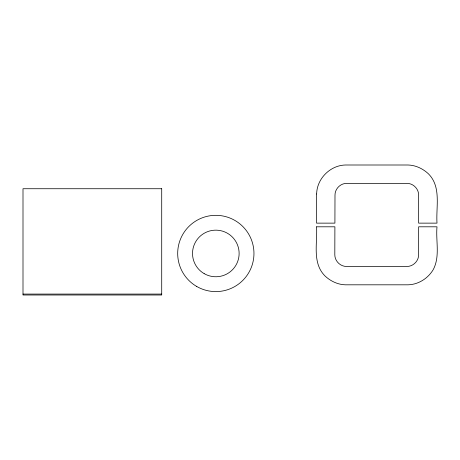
<?xml version="1.0" encoding="UTF-8"?>
<svg xmlns="http://www.w3.org/2000/svg" width="460" height="460" viewBox="0 0 460 460"><rect width="100%" height="100%" fill="white"/><g stroke="black" fill="none" stroke-linecap="round" stroke-linejoin="round"><path stroke-width="0.69" d="M23 294.078L161.713 294.078M316.549 226.803C317.572 243.167 311.92 263.108 325.157 276.115C330.683 281.215 337.755 284.585 345.339 284.815L408.112 284.815C418.364 284.521 427.817 278.536 433.107 269.847C440.295 256.651 435.678 241.034 437 226.803L418.652 226.803L418.652 254.725C418.692 261.01 413.195 266.507 406.91 266.466L346.547 266.466C340.291 266.507 334.794 261.056 334.811 254.794L334.897 226.803L316.549 226.803M316.647 193.988L316.56 223.134L334.909 223.134L334.995 195.166C334.897 188.853 340.423 183.31 346.725 183.35L406.91 183.35C413.195 183.31 418.692 188.807 418.652 195.092L418.652 223.134L437 223.134C435.896 206.736 441.542 186.748 428.3 173.702C422.769 168.607 415.696 165.232 408.112 165.002L345.523 165.002C330.257 165.284 316.836 178.704 316.647 193.988M161.713 188.732L23 188.732L23 294.998L161.713 294.998L161.713 188.732M204.171 273.637A23.305 23.305 0 0 0 239.125 253.46A23.305 23.305 0 0 0 204.171 233.277A23.305 23.305 0 0 0 204.171 273.637M196.754 286.488A38.14 38.14 0 0 0 253.96 253.46A38.14 38.14 0 0 0 196.754 220.432A38.14 38.14 0 0 0 196.754 286.488"/></g></svg>
